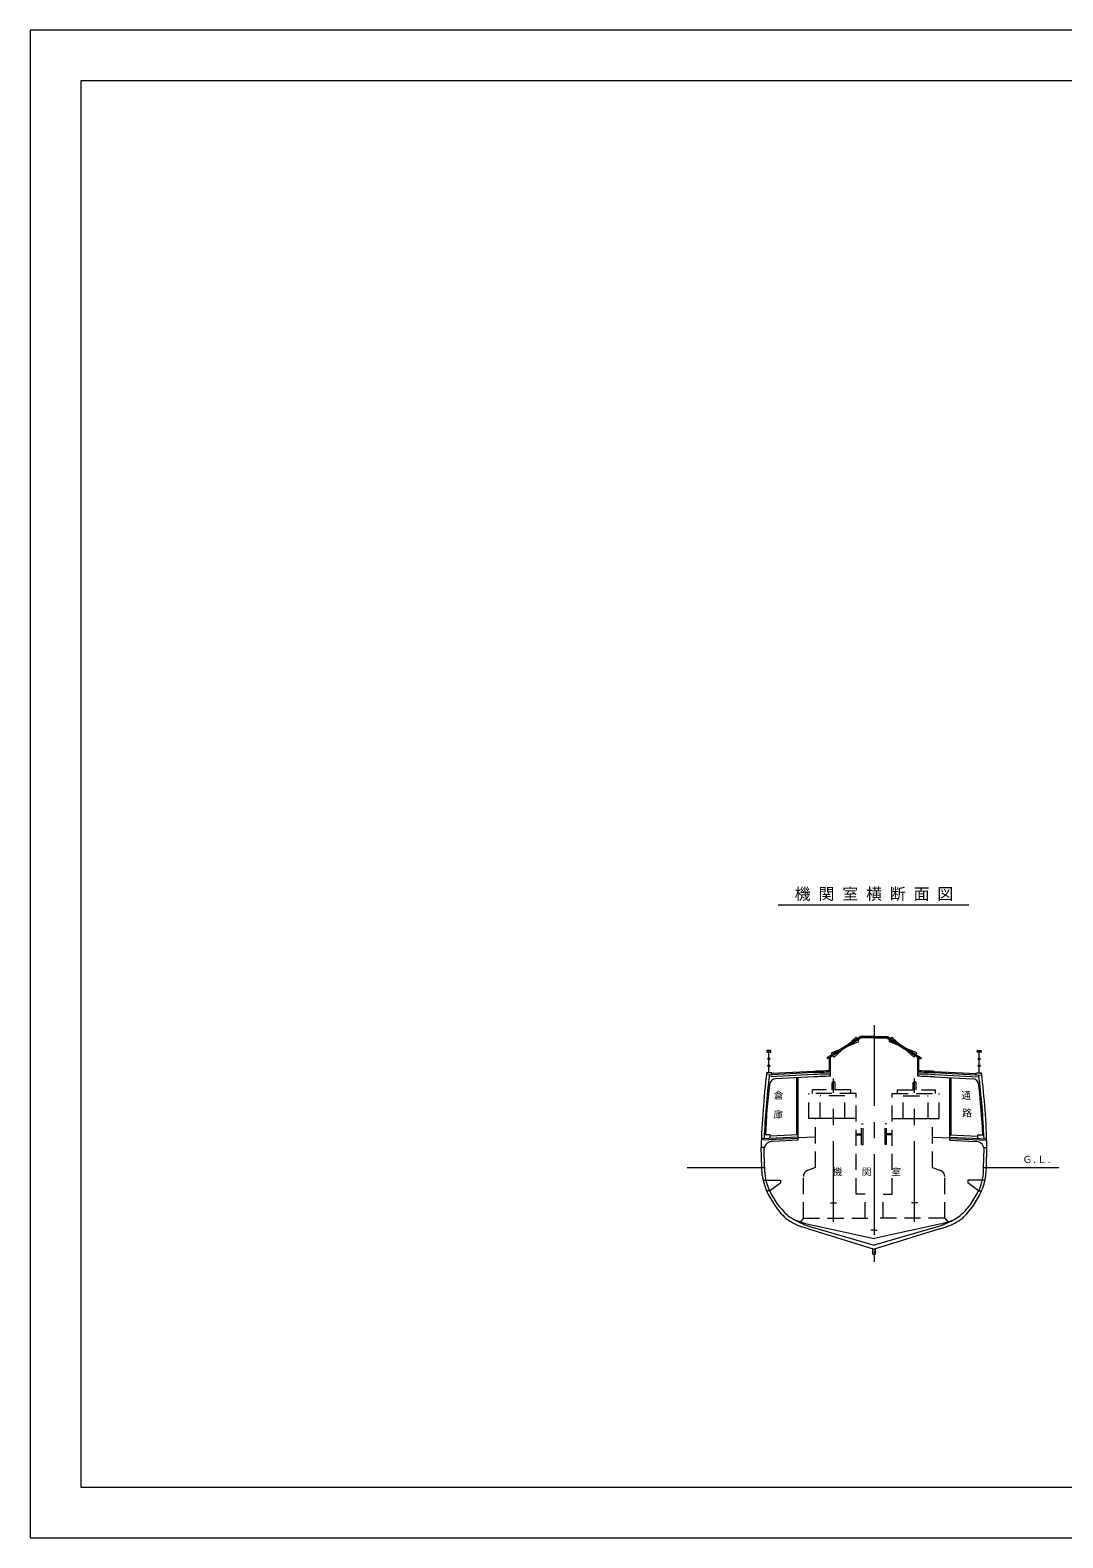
# Model space of a CAD drawing. Units: millimetres, scale not verified. Extents: x -51052 to 51048, y -29700 to 29700.
# Drawn here: x -51052 to -10364, y -29700 to 29700 of the extents above; entities that cross this region are included whole.
import ezdxf
from ezdxf.enums import TextEntityAlignment as Align

# ---------------------------------------------------------------- set-up
doc = ezdxf.new("R2010")
doc.units = ezdxf.units.MM
doc.header["$LTSCALE"] = 100
doc.linetypes.add('USER1', pattern=[50.8, 31.75, -6.35, 6.35, -6.35])
doc.linetypes.add('USER2', pattern=[9.525, 6.35, -3.175])
for name, color, linetype, lineweight in [('0-0_GL', 7, 'Continuous', 18), ('0-3_keijou', 7, 'Continuous', 18), ('0-4_frame', 7, 'Continuous', 18), ('0-6_center', 7, 'USER1', 18)]:
    doc.layers.add(name, color=color, linetype=linetype, lineweight=lineweight)
doc.layers.add('0-5_text', color=7, linetype='Continuous')
doc.styles.add('ＭＳ ゴシック', font='')
doc.styles.get('ＭＳ ゴシック').set_extended_font_data('MS Gothic')

msp = doc.modelspace()

# ---------------------------------------------------------------- linework, layer by layer
at = {"layer": '0-0_GL'}
for p, q in [((-25171.6, -15114.1), (-22114.4, -15114.1)), ((-13488.3, -15114.1), (-10521.6, -15114.1))]:
    msp.add_line(p, q, dxfattribs=at)
at = {"layer": '0-3_keijou'}
for p, q in [((-21578.8, -4762.8), (-14071.2, -4762.8)), ((-18327.4, -9952.3), (-19653.4, -10790.3)), ((-18306.5, -9998.3), (-19626.7, -10832.6)), ((-18397.1, -10144.3), (-18503.9, -9975.2)), ((-17801.4, -9952.3), (-18327.4, -9952.3)), ((-17801.4, -9998.3), (-18306.5, -9998.3)), ((-17801.4, -9952.3), (-17275.4, -9952.3)), ((-17801.4, -9998.3), (-17296.2, -9998.3)), ((-17296.2, -9998.3), (-15976.1, -10832.6)), ((-17275.4, -9952.3), (-15949.3, -10790.3)), ((-17205.7, -10144.3), (-17098.8, -9975.2)), ((-21943.4, -11380.5), (-21943.4, -10508.2)), ((-21943.4, -11380.5), (-21943.4, -10564.6)), ((-19375, -10760.7), (-19481.8, -10591.6)), ((-16227.7, -10760.7), (-16120.9, -10591.6)), ((-13659.3, -11380.5), (-13659.3, -10508.2)), ((-13659.3, -11380.5), (-13659.3, -10564.6)), ((-19653.4, -10790.3), (-19626.7, -10832.6)), ((-19563.1, -11303.1), (-19563.1, -10792.5)), ((-19563.1, -11303.1), (-19563.1, -10792.5)), ((-19520.1, -11512.5), (-19520.1, -10765.3)), ((-16082.6, -11512.5), (-16082.6, -10765.3)), ((-16039.6, -11303.1), (-16039.6, -10792.5)), ((-16039.6, -11303.1), (-16039.6, -10792.5)), ((-15949.3, -10790.3), (-15976.1, -10832.6)), ((-20180.4, -11372.1), (-22035.1, -11472.5)), ((-20183.4, -11443.8), (-21870.7, -11534.9)), ((-20181, -11322.7), (-21826.2, -11406.1)), ((-20178.8, -11540.1), (-21669.9, -11618.1)), ((-20840, -13829.5), (-20840, -11574.7)), ((-20792, -14038.1), (-20792, -11572.2)), ((-15423.9, -11540.1), (-13932.8, -11618.1)), ((-15422.3, -11372.1), (-13567.6, -11472.5)), ((-15421.7, -11322.7), (-13776.5, -11406.1)), ((-15419.3, -11443.8), (-13732, -11534.9)), ((-14810.7, -14038.1), (-14810.7, -11572.2)), ((-14762.7, -13829.5), (-14762.7, -11574.7)), ((-18511.4, -13184), (-20370.4, -13184)), ((-17091.4, -13184), (-15232.4, -13184)), ((-20792, -13961.7), (-22240.5, -14030.3)), ((-20792, -13910.6), (-22238.3, -13979.1)), ((-21891.9, -13823.2), (-22123, -13817.7)), ((-21891.9, -13950), (-21891.9, -13823.2)), ((-20792, -13827.2), (-21891.9, -13879.3)), ((-20792, -14038.1), (-21787.4, -14080.6)), ((-20107.4, -13913.3), (-20792, -13941.9)), ((-15495.4, -13913.3), (-14810.7, -13941.9)), ((-14810.7, -13827.2), (-13710.8, -13879.3)), ((-14810.7, -13910.6), (-13364.4, -13979.1)), ((-14810.7, -13961.7), (-13362.2, -14030.3)), ((-14810.7, -14038.1), (-13815.3, -14080.6)), ((-13710.8, -13823.2), (-13479.8, -13817.7)), ((-13710.8, -13950), (-13710.8, -13823.2)), ((-22227.4, -15114.1), (-22248.7, -14311.5)), ((-22227.4, -15114.1), (-22248.7, -14311.5)), ((-22125, -14315.4), (-22248.6, -14315.4)), ((-22114.4, -15114.1), (-22134.5, -14356.1)), ((-13488.3, -15114.1), (-13468.2, -14356.1)), ((-13477.7, -14315.4), (-13354.1, -14315.4)), ((-13375.3, -15114.1), (-13354, -14311.5)), ((-13375.3, -15114.1), (-13354, -14311.5)), ((-22210.4, -15423.7), (-22227.4, -15114.1)), ((-13392.3, -15423.7), (-13375.3, -15114.1)), ((-22178, -15602.7), (-21489.3, -15602.7)), ((-21919.6, -16028.8), (-22042.6, -16028.8)), ((-21919.6, -16028.8), (-21489.2, -15706.8)), ((-21489.3, -15602.7), (-21489.3, -15706.8)), ((-13683.2, -16028.8), (-14113.5, -15706.8)), ((-13424.8, -15602.7), (-14113.4, -15602.7)), ((-14113.4, -15602.7), (-14113.4, -15706.8)), ((-13683.2, -16028.8), (-13560.1, -16028.8)), ((-19517.4, -16503.4), (-19277.4, -16503.4)), ((-16085.4, -16503.4), (-16325.4, -16503.4)), ((-20387.4, -17529.1), (-20658.1, -17445.9)), ((-20446.5, -17325.2), (-17801.4, -17913)), ((-20387.4, -17529.1), (-17801.4, -18320.3)), ((-20338.3, -17435), (-17801.4, -18167.5)), ((-17801.4, -17576.4), (-17928.6, -17576.4)), ((-15156.2, -17325.2), (-17801.4, -17913)), ((-15264.4, -17435), (-17801.4, -18167.5)), ((-15215.3, -17529.1), (-17801.4, -18320.3)), ((-17801.4, -17576.4), (-17674.1, -17576.4)), ((-15215.3, -17529.1), (-14944.6, -17445.9)), ((-17855.2, -18528.9), (-17855.2, -18304.9)), ((-17747.5, -18528.9), (-17747.5, -18304.9)), ((-17801.4, -18541.8), (-17801.4, -18828.2))]:
    msp.add_line(p, q, dxfattribs=at)
at = {"layer": '0-3_keijou', "linetype": 'USER2'}
for p, q in [((-19457.4, -12054), (-19457.4, -11771.4)), ((-19337.4, -12054), (-19337.4, -11771.4)), ((-16265.4, -12054), (-16265.4, -11771.4)), ((-16145.4, -12054), (-16145.4, -11771.4)), ((-20370.4, -13184), (-20370.4, -12189)), ((-18511.4, -12189), (-20370.4, -12189)), ((-20226.3, -12189), (-20226.3, -12054)), ((-19931.4, -13184), (-19931.4, -12292)), ((-18950.4, -12292), (-19931.4, -12292)), ((-18950.4, -13184), (-18950.4, -12292)), ((-17091.4, -12189), (-15232.4, -12189)), ((-16652.4, -12292), (-15671.4, -12292)), ((-16652.4, -13184), (-16652.4, -12292)), ((-15671.4, -13184), (-15671.4, -12292)), ((-15376.4, -12189), (-15376.4, -12054)), ((-15232.4, -13184), (-15232.4, -12189)), ((-20107.4, -15114.1), (-20107.4, -13184)), ((-18235.4, -14198.1), (-18235.4, -13392.1)), ((-17367.4, -14198.1), (-17367.4, -13392.1)), ((-15495.4, -15114.1), (-15495.4, -13184)), ((-18511.4, -13782.8), (-18295.4, -13782.8)), ((-18511.4, -13782.8), (-18295.4, -13782.8)), ((-18511.4, -13827.8), (-18295.4, -13827.8)), ((-18295.4, -14198.1), (-18235.4, -14198.1)), ((-17307.4, -14198.1), (-17367.4, -14198.1)), ((-17091.4, -13782.8), (-17307.4, -13782.8)), ((-17091.4, -13782.8), (-17307.4, -13782.8)), ((-17091.4, -13827.8), (-17307.4, -13827.8)), ((-20107.4, -15114.1), (-20420, -15226.7)), ((-15495.4, -15114.1), (-15182.7, -15226.7)), ((-20585.4, -17107.4), (-20585.4, -15461.9)), ((-15017.4, -17107.4), (-15017.4, -15461.9)), ((-20585.4, -17107.4), (-20705.7, -17252.7)), ((-20585.4, -17107.4), (-17801.4, -17107.4)), ((-15017.4, -17107.4), (-17801.4, -17107.4)), ((-15017.4, -17107.4), (-14897, -17252.7))]:
    msp.add_line(p, q, dxfattribs=at)
at = {"layer": '0-3_keijou'}
for points in [[(-18503.9, -9975.2), (-18939.8, -10367.4), (-19375, -10760.7)], [(-17098.8, -9975.2), (-16662.9, -10367.4), (-16227.7, -10760.7)], [(-19481.8, -10591.6), (-18939.8, -10367.4), (-18397.1, -10144.3)], [(-16120.9, -10591.6), (-16662.9, -10367.4), (-17205.7, -10144.3)], [(-21812.9, -11460.5), (-21832.5, -11380.5), (-22033.1, -11380.5)], [(-13789.8, -11460.5), (-13770.2, -11380.5), (-13569.6, -11380.5)]]:
    msp.add_lwpolyline(points, dxfattribs=at)
for points in [[(-21865.9, -10499.6), (-22020.9, -10499.6), (-22020.9, -10564.6), (-21865.9, -10564.6)], [(-13736.8, -10499.6), (-13581.8, -10499.6), (-13581.8, -10564.6), (-13736.8, -10564.6)]]:
    msp.add_lwpolyline(points, close=True, dxfattribs=at)
at = {"layer": '0-3_keijou', "linetype": 'USER2'}
for points in [[(-18719.4, -12189), (-18719.4, -12054), (-20226.3, -12054)], [(-18157.4, -17107.4), (-18157.4, -16159.4), (-18511.4, -16159.4), (-18511.4, -12189)], [(-17445.4, -17107.4), (-17445.4, -16159.4), (-17091.4, -16159.4), (-17091.4, -12189)], [(-16883.4, -12189), (-16883.4, -12054), (-15376.4, -12054)], [(-18295.4, -14198.1), (-18295.4, -13392.1), (-18235.4, -13392.1)], [(-17307.4, -14198.1), (-17307.4, -13392.1), (-17367.4, -13392.1)]]:
    msp.add_lwpolyline(points, dxfattribs=at)
at = {"layer": '0-3_keijou'}
for centre in [(-21943.4, -10831.6), (-21943.4, -11099.3), (-13659.3, -10831.6), (-13659.3, -11099.3)]:
    msp.add_circle(centre, 40, dxfattribs=at)
for centre, radius, start, end in [((7719.4, -15041.8), 29977, 172.98457, 178.60409), ((5990.7, -15039.6), 28144.2, 172.70644, 177.80447), ((5990.7, -15039.6), 28099.2, 173.47992, 177.50977), ((-21679.4, -11865.9), 248, 87.79111, 176.07647), ((-18815.2, -53687.7), 42266, 90.95568, 91.85505), ((-18813.7, -53616), 42266, 90.95774, 91.85505), ((-12380.2, -247871.7), 236677.6, 91.72873, 91.8888), ((-18084.1, -53669.1), 42181, 91.95097, 92.84641), ((-19427.4, -11771.4), 30, 151.46988, 180), ((-19397.4, -11787.7), 64.2, 28.53012, 151.46988), ((-19367.4, -11771.4), 30, 0, 28.53012), ((-16235.4, -11771.4), 30, 151.46988, 180), ((-16205.4, -11787.7), 64.2, 28.53012, 151.46988), ((-16175.4, -11771.4), 30, 0, 28.53012), ((-17518.6, -53669.1), 42181, 87.15359, 88.04903), ((-23222.5, -247871.7), 236677.6, 88.1112, 88.27127), ((-16789, -53616), 42266, 88.14495, 89.04226), ((-16787.5, -53687.7), 42266, 88.14495, 89.04432), ((-13923.3, -11865.9), 248, 3.92353, 92.20889), ((-41593.4, -15039.6), 28144.2, 2.19553, 7.29356), ((-41593.4, -15039.6), 28099.2, 2.49023, 6.52008), ((-43322.1, -15041.8), 29977, 1.39591, 7.01543), ((-21808.4, -14410.7), 330.7, 86.36956, 170.49989), ((-13794.4, -14410.7), 330.7, 9.50011, 93.63044), ((-19339.3, -14937.4), 2911.9, 189.61322, 202.9238), ((-20103.3, -15166.5), 2011.9, 178.50642, 204.36686), ((-15499.5, -15166.5), 2011.9, 335.63314, 1.49358), ((-16263.4, -14937.4), 2911.9, 337.0762, 350.38678), ((-17185.1, -13605.8), 5318.5, 206.71284, 213.35486), ((-18417.7, -13605.8), 5318.5, 326.64514, 333.28716), ((-17270.4, -13680.9), 5318.5, 206.71284, 213.35486), ((-18712.9, -14505.7), 3661.6, 214.984, 225.41222), ((-20003.9, -15359.6), 2001.5, 215.78819, 224.09291), ((-16889.8, -14505.7), 3661.6, 314.58778, 325.016), ((-15598.8, -15359.6), 2001.5, 315.90709, 324.21181), ((-18332.3, -13680.9), 5318.5, 326.64514, 333.28716), ((-20216, -15768.4), 1571.5, 218.75913, 244.00695), ((-19562.4, -14631.6), 3020.1, 235.26152, 248.72663), ((-19302.9, -14368), 3237, 240.33999, 251.34472), ((-19697.1, -14144), 3268.2, 248.31545, 256.7447), ((-16299.8, -14368), 3237, 288.65528, 299.66001), ((-15905.6, -14144), 3268.2, 283.2553, 291.68455), ((-16040.3, -14631.6), 3020.1, 291.27337, 304.73848), ((-15386.7, -15768.4), 1571.5, 295.99305, 321.24087), ((-17800.2, -18418.3), 123.6, 243.57356, 269.47405), ((-17802.5, -18418.3), 123.6, 270.52595, 296.42644)]:
    msp.add_arc(centre, radius, start, end, dxfattribs=at)
at = {"layer": '0-3_keijou', "linetype": 'USER2'}
for centre, start, end in [((-20335.4, -15461.9), 109.80228, 180), ((-15267.4, -15461.9), 0, 70.19772)]:
    msp.add_arc(centre, 250, start, end, dxfattribs=at)
at = {"layer": '0-4_frame'}
for points in [[(-51051.5, -29700.1), (51048.5, -29700.1), (51048.5, 29699.9), (-51051.5, 29699.9)], [(-49051.5, -27700.1), (49048.5, -27700.1), (49048.5, 27699.9), (-49051.5, 27699.9)]]:
    msp.add_lwpolyline(points, close=True, dxfattribs=at)
at = {"layer": '0-6_center'}
for p, q in [((-17801.4, -9507.1), (-17801.4, -18823.3)), ((-19397.4, -17248.8), (-19397.4, -11599.8)), ((-16205.4, -17248.8), (-16205.4, -11599.8))]:
    msp.add_line(p, q, dxfattribs=at)

# ---------------------------------------------------------------- texts
at = {"layer": '0-5_text', "style": 'ＭＳ ゴシック'}
for s, height, p in [('機 関 室 横 断 面 図', 458.2, (-20926.4, -4694.2)), ('通', 274.9, (-14368.4, -12489.9)), ('路', 274.9, (-14328.6, -13182.5)), ('Ｇ.Ｌ.', 274.9, (-11953.6, -15012.5)), ('機\u3000\u3000関\u3000\u3000室', 274.9, (-19440.9, -15501.5))]:
    msp.add_text(s, height=height, dxfattribs=at).set_placement(p, align=Align.BOTTOM_LEFT)
for s, p in [('倉', (-21759.8, -12484)), ('庫', (-21772.2, -13242.1))]:
    msp.add_text(s, height=274.9, rotation=358.704, dxfattribs=at).set_placement(p, align=Align.BOTTOM_LEFT)

doc.saveas('drawing.dxf')
